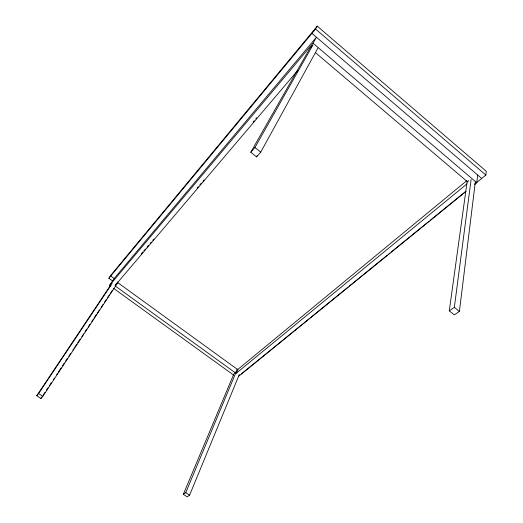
<?xml version="1.0" encoding="UTF-8"?>
<svg xmlns="http://www.w3.org/2000/svg" width="523" height="523" viewBox="0 0 523 523"><rect width="100%" height="100%" fill="white"/><g stroke="black" fill="none" stroke-linecap="round" stroke-linejoin="round"><path stroke-width="0.78" d="M474.721 184.129L485.874 175.055L486.266 171.302L317.232 26.15L111.17 274.843L108.862 278.243L112.818 281.106M474.858 184.227L476.754 182.684L477.676 175.035M468.843 180.638L467.059 182.109L449.283 310.852L454.337 314.892L459.41 311.433L475.296 182.148M449.283 310.852L454.337 307.367L471.112 179.494M183.344 494.287L185.75 492.627L236.108 372.101L233.866 373.945L183.344 494.287L187.162 496.85L189.574 495.203L239.338 374.442M467 183.867L236.357 373.154L235.546 372.997L237.141 369.179L117.812 282.668L117.459 281.962M236.357 373.154L237.952 369.33L466.902 180.546M312.316 45.468L309.74 48.528L250.765 152.252L256.545 156.867L260.729 152.173L317.886 48.109M256.545 156.867L257.329 155.442M250.765 152.252L254.923 147.519L312.95 44.952M109.529 285.447L313.035 43.219L316.441 37.218L114.171 278.511L109.529 285.447L110.85 286.401M108.862 278.243L315.546 29.04L317.232 26.15M235.546 372.997L115.498 286.166L115.145 285.46L116.688 283.133M110.758 284.983L36.734 395.682L40.912 398.493L42.265 396.454M43.161 395.087L44.965 392.368M46.312 390.321L48.109 387.602M49.463 385.556L51.261 382.836M53.509 379.43L54.412 378.07M56.661 374.664L57.563 373.298M58.458 371.938L61.158 367.852M62.512 365.812L64.309 363.086M65.656 361.047L67.46 358.32M68.807 356.281L70.605 353.555M72.854 350.149L73.756 348.789M74.658 347.422L76.907 344.023M77.803 342.657L80.058 339.257M81.856 336.531L83.654 333.805M85.007 331.765L86.805 329.039M88.152 326.999L89.956 324.273M91.754 321.547L93.101 319.507M94.003 318.147L96.252 314.741M97.154 313.382L99.403 309.976M101.201 307.249L102.998 304.53M104.352 302.484L106.149 299.757M107.496 297.718L109.3 294.992M110.196 293.632L112.445 290.226M40.912 398.493L42.821 396.356L117.812 282.668M36.734 395.682L38.63 393.531L112.19 283.42M141.217 253.956L142.799 252.093M143.858 250.844L145.44 248.981M147.022 247.111L148.604 245.241M150.193 243.378L151.245 242.129M152.827 240.266L153.886 239.018M197.178 187.986L198.23 186.737M199.812 184.874L201.401 183.004M202.983 181.135L204.035 179.892M253.139 122.009L254.191 120.767M255.773 118.898L256.832 117.649M115.145 285.46L297.881 70.291M241.162 374.063L308.89 318.991M310.152 317.958L348.128 287.075M349.397 286.042L387.373 255.159M388.641 254.132L389.903 253.099M391.171 252.073L429.148 221.19M430.416 220.157L465.862 191.333M238.331 376.527L466.006 191.425M237.141 369.179L237.952 369.33M38.63 393.531L42.821 396.356M185.75 492.627L189.574 495.203M113.491 288.31L233.761 375.168M110.713 276.007L114.171 278.511M254.923 147.519L260.729 152.173M454.337 307.367L459.41 311.433M313.035 43.219L476.754 182.684M315.336 52.548L467.83 182.069M311.95 33.38L481.683 178.461M315.546 29.04L485.874 175.055"/></g></svg>
